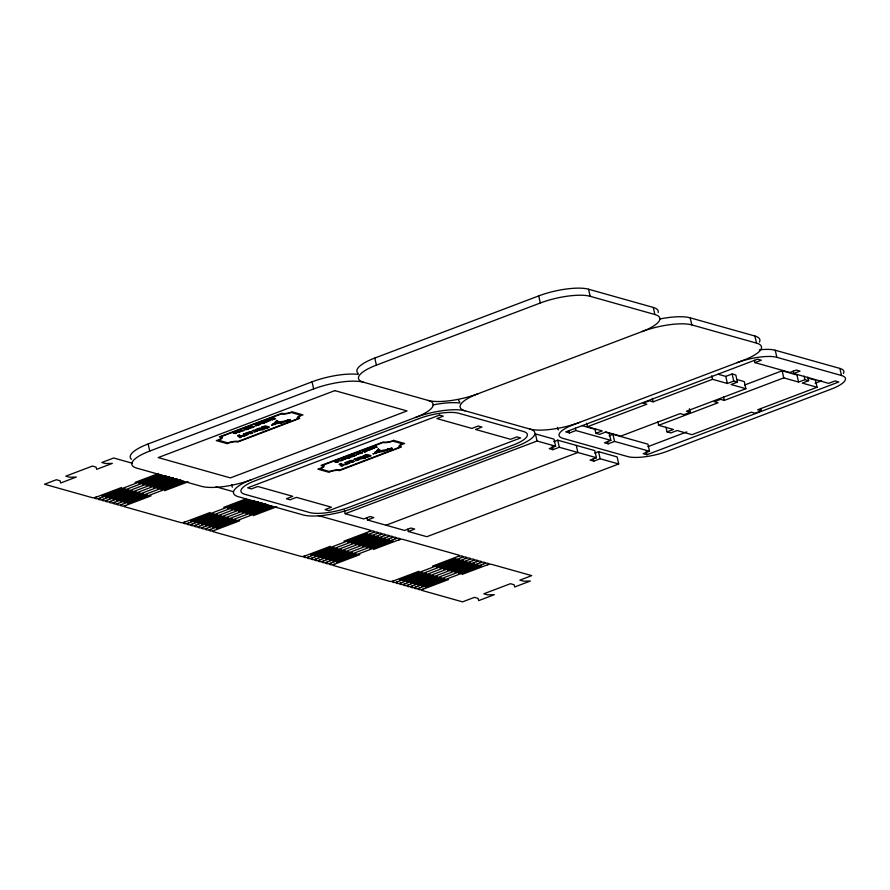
<?xml version="1.0" encoding="UTF-8"?>
<svg xmlns="http://www.w3.org/2000/svg" width="890" height="890" viewBox="0 0 890 890"><rect width="100%" height="100%" fill="white"/><g stroke="black" fill="none" stroke-linecap="round" stroke-linejoin="round"><path stroke-width="1.33" d="M342.717 459.151L342.183 459.551L343.151 460.175C339.401 459.596 344.73 457.994 345.81 459.173L342.962 459.073M131.52 459.307A37.258 10.268 -12.8 0 1 148.141 443.965L312.045 381.832A37.258 10.268 -12.8 0 1 358.203 374.412M358.18 373.388A37.258 10.268 -12.8 0 1 374.79 358.047L538.706 295.914A37.258 10.268 -12.8 0 1 588.546 289.217L653.249 307.428A37.258 10.268 -12.8 0 1 658.166 312.557M579.69 422.338A37.258 10.268 -12.8 0 1 529.85 429.036L465.147 410.835A37.258 10.268 -12.8 0 0 415.296 417.521L251.392 479.666A37.258 10.268 -12.8 0 1 201.552 486.352L136.838 468.151A37.258 10.268 -12.8 0 1 149.743 451.063L313.658 388.93A37.258 10.268 -12.8 0 1 363.498 382.233L428.201 400.433A37.258 10.268 -12.8 0 0 478.052 393.736L641.957 331.603A37.258 10.268 -12.8 0 1 691.797 324.906L756.511 343.117A37.258 10.268 -12.8 0 1 743.595 360.205L573.327 424.753A29.693 8.188 -12.8 0 0 563.036 438.381L627.684 456.57A29.693 8.188 -12.8 0 0 667.4 451.23L831.204 389.13A29.693 8.188 -12.8 0 0 841.495 375.513L839.882 368.427L775.235 350.237A29.693 8.188 -12.8 0 0 759.326 349.859M363.498 382.233A37.258 10.268 -12.8 0 1 376.403 365.134L540.308 303.001A37.258 10.268 -12.8 0 1 590.159 296.303L654.862 314.515A37.258 10.268 -12.8 0 1 641.957 331.603M132.176 463.201L113.698 458.005L101.816 462.511L105.51 463.545L112.34 463.401L96.654 469.341L96.098 467.117L92.404 466.082L65.793 476.161L69.487 477.207L76.317 477.051L60.631 483.003L60.075 480.767L56.382 479.732L44.5 484.238L92.249 497.666A2.982 0.823 -12.8 0 0 96.209 497.132L121.496 487.542M135.08 482.391L158.565 473.491M101.816 496.22L158.465 474.748M96.209 497.121A2.982 0.823 -12.8 0 0 94.996 498.433L96.12 498.745A2.982 0.823 -12.8 0 0 99.903 498.166L125.19 488.577M138.784 483.426L161.023 474.993M105.51 497.254L162.158 475.783M99.903 498.166A2.982 0.823 -12.8 0 0 98.69 499.468L99.814 499.791A2.982 0.823 -12.8 0 0 103.596 499.201L128.883 489.611M142.478 484.472L165.952 475.56M109.203 498.3L165.852 476.829M103.596 499.201A2.982 0.823 -12.8 0 0 102.383 500.514L103.507 500.825A2.982 0.823 -12.8 0 0 107.29 500.247L132.577 490.657M146.171 485.506L169.645 476.606M112.897 499.334L169.545 477.863M107.29 500.247A2.982 0.823 -12.8 0 0 106.077 501.548L107.212 501.871A2.982 0.823 -12.8 0 0 110.983 501.281L136.27 491.692M149.865 486.541L173.339 477.641M116.59 500.38L173.239 478.898M110.983 501.281A2.982 0.823 -12.8 0 0 109.77 502.583L110.905 502.906A2.982 0.823 -12.8 0 0 114.677 502.327L139.964 492.737M153.558 487.587L177.032 478.686M120.284 501.415L176.932 479.944M114.677 502.327A2.982 0.823 -12.8 0 0 113.475 503.629L114.599 503.94A2.982 0.823 -12.8 0 0 118.37 503.362L143.657 493.772M157.252 488.621L180.726 479.721M123.977 502.45L180.626 480.978M118.37 503.362A2.982 0.823 -12.8 0 0 117.168 504.663L118.292 504.986A2.982 0.823 -12.8 0 0 122.064 504.396L147.351 494.818M160.945 489.667L183.184 481.234M127.671 503.495L184.319 482.024M122.064 504.396A2.982 0.823 -12.8 0 0 120.862 505.709L121.986 506.021A2.982 0.823 -12.8 0 0 125.757 505.442L151.044 495.852M164.639 490.702L188.113 481.801M125.757 505.442A2.982 0.823 -12.8 0 0 124.555 506.744L181.082 522.653A2.982 0.823 -12.8 0 0 184.853 522.074L210.151 512.484M223.735 507.333L245.985 498.901M190.471 521.162L247.109 499.691M184.853 522.074A2.982 0.823 -12.8 0 0 183.652 523.376L184.775 523.687A2.982 0.823 -12.8 0 0 188.547 523.109L213.845 513.519M227.428 508.368L249.678 499.935M194.165 522.207L250.802 500.725M188.547 523.109A2.982 0.823 -12.8 0 0 187.345 524.41L188.469 524.733A2.982 0.823 -12.8 0 0 192.24 524.154L217.538 514.565M231.122 509.414L254.607 500.514M197.858 523.242L254.507 501.771M192.24 524.154A2.982 0.823 -12.8 0 0 191.038 525.456L192.162 525.768A2.982 0.823 -12.8 0 0 195.934 525.189L221.232 515.599M234.815 510.448L258.3 501.548M201.552 524.277L258.2 502.805M195.934 525.189A2.982 0.823 -12.8 0 0 194.732 526.491L195.856 526.813A2.982 0.823 -12.8 0 0 199.627 526.224L224.925 516.645M238.509 511.494L261.994 502.594M205.245 525.322L261.894 503.851M199.627 526.224A2.982 0.823 -12.8 0 0 198.426 527.536L199.549 527.848A2.982 0.823 -12.8 0 0 203.321 527.269L228.619 517.68M242.202 512.529L265.687 503.629M208.939 526.357L265.587 504.886M203.321 527.269A2.982 0.823 -12.8 0 0 202.119 528.571L203.243 528.894A2.982 0.823 -12.8 0 0 207.014 528.304L232.312 518.714M245.896 513.563L268.146 505.142M212.632 527.403L269.281 505.932M207.014 528.304A2.982 0.823 -12.8 0 0 205.812 529.617L206.936 529.928A2.982 0.823 -12.8 0 0 210.708 529.35L236.006 519.76M249.589 514.609L271.839 506.176M216.326 528.438L272.974 506.966M210.708 529.35A2.982 0.823 -12.8 0 0 209.506 530.651L210.63 530.963A2.982 0.823 -12.8 0 0 214.412 530.384L239.699 520.795M253.283 515.644L276.768 506.744M344.397 510.181L345.209 513.73L537.048 441.006L555.627 446.224L554.014 439.137L535.446 433.908L537.048 441.006M754.453 360.272L754.987 362.63L761.362 360.216L757.613 359.159L565.762 431.895L569.511 432.941L575.886 430.526L610.863 440.372L609.25 433.285L605.367 432.184M586.621 423.195L587.433 426.744L646.852 404.216L643.103 403.159L649.377 400.778L653.127 401.835L712.556 379.307L727.375 383.479L733.749 381.065L737.443 382.11L735.83 375.013L732.136 373.978L725.762 376.392L718.352 374.301M553.88 441.629L557.707 440.172L594.843 450.629L596.456 457.716L590.081 460.13L593.775 461.176L600.149 458.751L618.717 463.979L617.104 456.893L598.536 451.664L594.72 453.11M555.627 446.224L549.252 448.638L552.946 449.684L559.321 447.27L596.456 457.716M366.925 517.624L367.47 519.994L373.833 517.58L370.14 516.534L363.776 518.948L345.209 513.73M594.809 428.602L595.877 433.33L602.252 430.916L587.433 426.744M737.443 382.11L731.068 384.524L745.887 388.696L744.274 381.599L736.864 379.518M609.127 435.766L612.943 434.32L647.92 444.166L649.533 451.252L643.17 453.666L646.919 454.723L838.769 381.999L835.02 380.942L828.646 383.356L793.669 373.522L793.124 371.152M744.674 384.992L782.143 370.785L796.962 374.957L798.575 382.044L804.938 379.63L808.632 380.675L807.831 377.126M745.887 388.696L686.468 411.213L690.217 412.27L689.405 408.733M214.412 530.384A2.982 0.823 -12.8 0 0 213.2 531.686L301.265 556.472A2.982 0.823 -12.8 0 0 305.036 555.894L330.335 546.304M343.918 541.153L369.216 531.564A2.982 0.823 -12.8 0 1 372.988 530.974L374.111 531.297A2.982 0.823 -12.8 0 1 372.91 532.598L347.612 542.188M386.038 525.211L577.888 452.487L576.275 445.401M610.863 440.372L604.488 442.786L608.181 443.832L614.556 441.418L649.533 451.252M310.655 554.982L367.292 533.51M305.036 555.894A2.982 0.823 -12.8 0 0 303.835 557.196L304.959 557.507A2.982 0.823 -12.8 0 0 308.73 556.929L334.028 547.339M690.217 412.27L683.943 414.651L680.194 413.594L620.764 436.122L605.945 431.95L599.571 434.365L595.877 433.33M793.669 373.522L800.032 371.108L796.339 370.062L789.975 372.476L754.987 362.63M657.821 421.76L658.633 425.309L718.052 402.781L714.303 401.724L720.577 399.354L724.327 400.4L783.756 377.883L798.575 382.044M314.348 556.016L370.985 534.545M308.73 556.929A2.982 0.823 -12.8 0 0 307.528 558.23L308.652 558.553A2.982 0.823 -12.8 0 0 312.423 557.963L337.722 548.385M351.305 543.234L376.603 533.644A2.982 0.823 -12.8 0 1 380.375 533.054L381.499 533.377A2.982 0.823 -12.8 0 1 380.297 534.679L354.999 544.268M318.041 557.062L374.679 535.591M312.423 557.963A2.982 0.823 -12.8 0 0 311.222 559.276L312.346 559.587A2.982 0.823 -12.8 0 0 316.117 559.009L341.415 549.419M321.735 558.097L378.372 536.625M316.117 559.009A2.982 0.823 -12.8 0 0 314.915 560.311L316.039 560.633A2.982 0.823 -12.8 0 0 319.81 560.044L345.109 550.454M358.692 545.303L383.991 535.713A2.982 0.823 -12.8 0 1 387.762 535.135L388.886 535.457A2.982 0.823 -12.8 0 1 387.684 536.759L362.386 546.349M325.428 559.143L382.066 537.66M319.81 560.044A2.982 0.823 -12.8 0 0 318.609 561.356L319.732 561.668A2.982 0.823 -12.8 0 0 323.504 561.089L348.802 551.5M329.122 560.177L385.771 538.706M666.009 427.167L667.077 431.895L673.452 429.481L658.633 425.309M323.504 561.089A2.982 0.823 -12.8 0 0 322.302 562.391L323.426 562.702A2.982 0.823 -12.8 0 0 327.197 562.124L352.496 552.534M366.079 547.383L391.378 537.794A2.982 0.823 -12.8 0 1 395.149 537.215L396.272 537.527A2.982 0.823 -12.8 0 1 395.071 538.839L369.773 548.429M407.765 529.116L408.299 531.486L414.673 529.072L410.98 528.026L404.605 530.44L367.47 519.994M808.632 380.675L802.268 383.089L817.087 387.261L815.474 380.164L808.064 378.083M332.816 561.223L389.464 539.74M327.197 562.124A2.982 0.823 -12.8 0 0 325.996 563.426L327.12 563.748A2.982 0.823 -12.8 0 0 330.891 563.17L356.189 553.58M336.509 562.258L393.157 540.786M330.891 563.17A2.982 0.823 -12.8 0 0 329.689 564.471L330.813 564.783A2.982 0.823 -12.8 0 0 334.584 564.204L359.883 554.615M373.466 549.464L398.764 539.874A2.982 0.823 -12.8 0 1 402.536 539.296L459.073 555.204A2.982 0.823 -12.8 0 1 457.861 556.506L432.573 566.096M647.898 446.658L686.791 431.906M815.118 383.267L821.604 380.809M817.087 387.261L757.657 409.789L761.406 410.835L760.872 408.477M618.717 463.979L426.866 536.703L408.299 531.486M761.406 410.835L755.132 413.216L751.383 412.159L691.964 434.687L677.145 430.515L670.771 432.929L667.077 431.895M334.584 564.204A2.982 0.823 -12.8 0 0 333.383 565.506L389.92 581.415A2.982 0.823 -12.8 0 0 393.692 580.836L418.979 571.247M399.299 579.924L455.947 558.453M393.692 580.836A2.982 0.823 -12.8 0 0 392.49 582.138L393.614 582.46A2.982 0.823 -12.8 0 0 397.385 581.871L422.672 572.281M436.267 567.13L461.565 557.541A2.982 0.823 -12.8 0 1 465.337 556.962L466.46 557.285A2.982 0.823 -12.8 0 1 465.259 558.586L439.96 568.176M402.992 580.97L459.641 559.487M397.385 581.871A2.982 0.823 -12.8 0 0 396.184 583.173L397.307 583.495A2.982 0.823 -12.8 0 0 401.079 582.917L426.377 573.327M406.685 582.004L463.334 560.533M401.079 582.917A2.982 0.823 -12.8 0 0 399.877 584.218L401.001 584.53A2.982 0.823 -12.8 0 0 404.772 583.951L430.07 574.361M443.654 569.211L468.952 559.621A2.982 0.823 -12.8 0 1 472.724 559.042L473.847 559.354A2.982 0.823 -12.8 0 1 472.646 560.667L447.347 570.256M410.379 583.039L467.028 561.568M404.772 583.951A2.982 0.823 -12.8 0 0 403.57 585.253L404.694 585.576A2.982 0.823 -12.8 0 0 408.466 584.986L433.764 575.407M414.072 584.085L470.721 562.614M408.466 584.986A2.982 0.823 -12.8 0 0 407.264 586.299L408.388 586.61A2.982 0.823 -12.8 0 0 412.159 586.032L437.457 576.442M451.041 571.291L476.339 561.701A2.982 0.823 -12.8 0 1 480.111 561.123L481.234 561.434A2.982 0.823 -12.8 0 1 480.033 562.747L454.734 572.326M417.766 585.119L474.415 563.648M412.159 586.032A2.982 0.823 -12.8 0 0 410.957 587.333L412.081 587.656A2.982 0.823 -12.8 0 0 415.853 587.066L441.151 577.477M421.471 586.165L478.108 564.694M415.853 587.066A2.982 0.823 -12.8 0 0 414.651 588.379L415.775 588.691A2.982 0.823 -12.8 0 0 419.546 588.112L444.844 578.522M458.428 573.371L483.726 563.782A2.982 0.823 -12.8 0 1 487.498 563.203L488.621 563.515A2.982 0.823 -12.8 0 1 487.42 564.816L462.121 574.406M425.164 587.2L481.801 565.729M419.546 588.112A2.982 0.823 -12.8 0 0 418.345 589.414L419.468 589.725A2.982 0.823 -12.8 0 0 423.24 589.147L448.538 579.557M241.012 430.426L240 431.038L241.969 431.394L240.545 430.949L241.212 430.359M267.145 421.86L264.986 422.172A2.926 0.801 -12.8 0 1 264.519 422.016L266.533 420.781L268.513 421.337L264.92 421.782L266.288 421.026L267.812 421.448M241.312 430.471L244.16 430.571L241.435 430.437M274.031 424.029L273.13 424.152L274.966 424.575L276.212 423.718L273.408 423.963L278.615 422.194L274.098 423.874M659.568 319.043A37.258 10.268 -12.8 0 1 690.184 317.819L754.898 336.031A37.258 10.268 -12.8 0 1 759.426 342.149M737.12 362.664A29.693 8.188 -12.8 0 1 776.848 357.324L841.495 375.513M582.049 425.631L596.3 429.636M393.614 440.372L404.627 443.476A6.664 1.836 -12.8 0 0 401.368 446.991L339.401 470.632A6.653 1.836 -12.8 0 0 328.888 472.267L317.93 469.186A6.419 1.769 -12.8 0 0 319.176 468.785A6.653 1.836 -12.8 0 0 321.056 465.448L383.457 441.941A6.675 1.836 -12.8 0 0 393.614 440.372M264.508 422.694L260.714 422.984L263.206 422.038L265.187 422.605L262.739 423.529M254.963 426.321L252.46 427.423M253.828 426.755L251.625 426.432L253.372 426.922M247.798 429.036L244.016 429.314L246.497 428.379L248.477 428.936L246.029 429.859M216.003 486.797L233.035 491.58M318.309 515.588L370.251 530.195A2.982 0.823 -12.8 0 1 369.216 531.564M281.819 413.338L219.418 436.845A6.653 1.836 -12.8 0 1 217.538 440.194A6.419 1.769 -12.8 0 1 216.292 440.583L227.25 443.665A6.653 1.836 -12.8 0 1 237.764 442.03L299.741 418.378A6.664 1.836 -12.8 0 1 302.978 414.874L291.964 411.77A6.675 1.836 -12.8 0 1 281.796 413.349M804.137 376.092L804.938 379.63M782.143 370.785L783.756 377.883M775.235 350.237L776.848 357.324M754.898 336.031L756.511 343.117M732.136 373.978L733.749 381.065M725.762 376.392L727.375 383.479M723.526 396.862L724.327 400.4M711.755 375.769L712.556 379.307M690.184 317.819L691.797 324.906M653.249 307.428L654.862 314.515M652.326 398.297L653.127 401.835M646.107 451.186L646.919 454.723M588.546 289.217L590.159 296.303M612.943 434.32L614.556 441.418M607.648 441.462L608.181 443.832M598.536 451.664L600.149 458.751M593.241 458.806L593.775 461.176M575.341 428.168L575.886 430.526M538.706 295.914L540.308 303.001M568.977 430.582L569.511 432.941M557.707 440.172L559.321 447.27M552.145 446.135L552.946 449.684M374.79 358.047L376.403 365.134M312.045 381.832L313.658 388.93M148.141 443.965L149.743 451.063M457.861 556.506A2.982 0.823 -12.8 0 1 461.643 555.927L462.767 556.239A2.982 0.823 -12.8 0 1 461.565 557.541M483.726 563.782A2.982 0.823 -12.8 0 0 484.928 562.48L483.804 562.157A2.982 0.823 -12.8 0 0 480.033 562.747M423.24 589.147A2.982 0.823 -12.8 0 0 422.038 590.448L462.533 601.863L474.426 597.357L478.119 598.403L478.675 600.628L494.362 594.676L487.531 594.832L483.837 593.786L510.437 583.707L514.131 584.741L514.687 586.977L530.373 581.025L523.543 581.181L519.849 580.135L531.731 575.63L491.191 564.238A2.982 0.823 -12.8 0 0 487.42 564.816M476.339 561.701A2.982 0.823 -12.8 0 0 477.541 560.4L476.417 560.077A2.982 0.823 -12.8 0 0 472.646 560.667M468.952 559.621A2.982 0.823 -12.8 0 0 470.154 558.319L469.03 558.008A2.982 0.823 -12.8 0 0 465.259 558.586M380.297 534.679A2.982 0.823 -12.8 0 1 384.068 534.1L385.192 534.412A2.982 0.823 -12.8 0 1 383.991 535.713M398.764 539.874A2.982 0.823 -12.8 0 0 399.966 538.572L398.842 538.25A2.982 0.823 -12.8 0 0 395.071 538.839M391.378 537.794A2.982 0.823 -12.8 0 0 392.579 536.492L391.455 536.181A2.982 0.823 -12.8 0 0 387.684 536.759M376.603 533.644A2.982 0.823 -12.8 0 0 377.805 532.331L376.681 532.02A2.982 0.823 -12.8 0 0 372.91 532.598M251.392 479.666A37.258 10.268 -12.8 0 0 238.487 496.753L303.19 514.954A37.258 10.268 -12.8 0 0 353.03 508.257L516.945 446.124A37.258 10.268 -12.8 0 0 529.85 429.036M428.201 400.433A37.258 10.268 -12.8 0 1 415.296 417.521M232.446 487.164A37.258 10.268 -12.8 0 1 231.956 484.527M432.907 404.961A37.258 10.268 -12.8 0 1 459.852 403.014M465.147 410.835A37.258 10.268 -12.8 0 1 478.052 393.736M459.819 401.991A37.258 10.268 -12.8 0 1 458.506 399.543M558.464 429.892A29.693 8.188 -12.8 0 1 557.463 427.389M839.882 368.427A29.693 8.188 -12.8 0 1 843.375 373.511M251.559 431.995C246.241 435.321 255.73 430.871 251.792 433.308A6.052 1.669 -12.8 0 1 250.936 433.619L246.018 433.297A2.18 0.601 -12.8 0 0 245.573 433.274L249.656 431.75L251.559 432.051M353.208 460.597C347.879 463.824 357.113 459.629 353.43 461.91A6.052 1.669 -12.8 0 1 352.574 462.222L347.667 461.899A2.18 0.601 -12.8 0 0 347.211 461.866L351.116 460.386L353.208 460.597M366.547 450.307L369.461 450.051L366.569 450.251M236.74 432.217C243.804 432.507 238.442 430.604 236.74 432.217M338.389 460.82C345.442 461.12 340.08 459.207 338.389 460.82M255.463 429.681C257.344 431.939 260.492 429.158 262.528 429.948L264.063 429.358L259.368 428.034L255.463 429.681M357.113 458.272C358.982 460.542 362.141 457.76 364.166 458.55L365.712 457.961L361.006 456.637L357.157 458.205M237.663 435.711L239.888 437.769L241.424 437.179L239.788 436.189L244.739 435.922C241.646 435.955 238.898 435.777 239.577 434.776L237.697 435.644M339.301 464.313L341.526 466.36L343.073 465.782L341.426 464.78L346.388 464.524C343.318 464.547 340.636 464.358 341.226 463.378L339.301 464.313M255.363 431.583C252.204 433.708 256.698 430.393 252.226 430.749L253.772 430.159L257.31 431.161L255.363 431.583M357.001 460.186C353.897 462.299 358.27 459.029 353.864 459.351L355.41 458.762L358.959 459.763L357.001 460.186M246.252 435.032C243.215 437.135 247.387 433.953 243.115 434.198L244.661 433.608L248.21 434.609L246.252 435.032M347.901 463.634C344.808 465.748 349.169 462.489 344.764 462.8L346.31 462.21L349.848 463.212L347.901 463.634M249.979 432.473L248.154 432.829L249.979 432.473M351.617 461.076L349.792 461.432L351.617 461.076M366.057 450.351L366.168 450.618A2.926 0.801 -12.8 0 0 366.624 450.774L370.151 449.94L368.171 449.383L366.057 450.351M257.243 429.325L260.336 429.503L257.321 429.236M358.881 457.927L361.974 458.105L358.915 457.883M267.634 427.467C262.539 429.826 261.86 424.519 267.634 427.467M369.272 456.069C363.921 458.45 363.687 453.021 369.261 456.114M276.712 420.414L274.966 422.394L278.904 421.882L276.712 420.414M378.361 449.016L376.615 450.985L380.542 450.485L378.361 449.016M273.096 423.907L278.848 422.016L275.533 422.227L273.096 423.907M374.746 452.509L380.497 450.618L377.171 450.818L374.746 452.509M377.849 452.32L375.558 453.466L374.768 452.754L377.849 452.32M380.253 450.796L378.028 452.198L375.057 452.565L380.253 450.796M279.171 422.082L276.857 423.518L281.674 422.961L279.171 422.082M380.82 450.685L378.495 452.12L383.323 451.564L380.82 450.685M261.849 427.1L261.738 427.167A2.325 0.645 -12.8 0 0 261.315 427.645L264.986 428.68A2.325 0.645 -12.8 0 0 266.344 428.468L268.947 427.478A2.325 0.645 -12.8 0 0 269.37 427.011L265.698 425.976A2.325 0.645 -12.8 0 0 264.341 426.188L261.849 427.1M363.498 455.702L363.376 455.769A2.325 0.645 -12.8 0 0 362.953 456.247L366.624 457.271A2.325 0.645 -12.8 0 0 367.982 457.071L370.585 456.08A2.325 0.645 -12.8 0 0 371.008 455.613L367.336 454.579A2.325 0.645 -12.8 0 0 365.979 454.79L363.498 455.702M227.829 442.909L218.64 440.239A8.066 2.225 -12.8 0 0 221.432 436.545L281.273 413.961A8.055 2.225 -12.8 0 0 291.275 412.537L300.753 415.207A8.055 2.225 -12.8 0 0 297.928 418.645L238.253 441.373A8.055 2.225 -12.8 0 0 227.84 442.909M329.478 471.511L320.278 468.841A8.066 2.225 -12.8 0 0 323.07 465.147L382.923 442.564A8.055 2.225 -12.8 0 0 392.913 441.14L402.402 443.81A8.055 2.225 -12.8 0 0 399.577 447.247L339.824 469.965A8.055 2.225 -12.8 0 0 329.478 471.511M334.84 390.621L158.197 457.582L230.399 477.897L407.041 410.935L334.84 390.621M233.403 433.341L236.607 433.43L235.906 432.395L233.403 433.341M247.832 427.868L249.345 428.602L252.015 427.589L250.034 427.033L250.502 427.467L247.832 427.868M255.319 425.031L256.776 425.787L255.608 425.164L259.446 424.775L257.466 424.219L258.645 424.83L255.319 425.031M258.601 423.785L260.581 424.341L258.601 423.785M267.434 420.436L270.638 420.536L269.937 419.49L267.434 420.436M270.783 419.168L272.329 419.891L272.974 419.646L272.262 418.812L275.544 418.667L273.564 418.111L274.81 418.745L271.739 418.812L272.44 419.646L270.783 419.168M235.75 432.985L234.704 433.386L236.084 433.441L235.75 432.985M269.781 420.091L268.736 420.481L270.104 420.536L269.781 420.091M419.023 418.611L255.23 480.7A29.693 8.188 -12.8 0 0 244.939 494.328L309.587 512.518A29.693 8.188 -12.8 0 0 349.303 507.178L513.107 445.089A29.693 8.188 -12.8 0 0 523.398 431.461L458.751 413.272A29.693 8.188 -12.8 0 0 419.023 418.611M439.515 415.118L247.665 487.842L251.414 488.899L257.788 486.485L292.766 496.32L286.391 498.734L290.084 499.78L296.459 497.365L331.436 507.2L325.072 509.614L328.822 510.671L520.672 437.947L516.923 436.89L510.549 439.304L475.572 429.47L481.935 427.055L478.242 426.01L471.878 428.424L436.89 418.578L443.264 416.164L439.515 415.118M335.052 461.943L338.256 462.032L337.555 460.987L335.052 461.943M348.146 456.982L345.654 457.916L349.447 457.627L347.678 458.461L350.126 457.538L348.146 456.982M349.47 456.47L350.994 457.204L353.653 456.192L351.672 455.636L352.151 456.069L349.47 456.47M353.731 454.857L355.021 455.524C351.294 457.093 359.638 453.933 355.466 455.346L353.731 454.857M356.957 453.633L358.425 454.389L357.257 453.767L361.095 453.377L359.115 452.821L360.283 453.433L356.957 453.633M360.25 452.387L362.23 452.943L360.25 452.387M364.844 450.64L362.364 451.586L366.146 451.297L364.377 452.131L366.825 451.197L364.844 450.64M369.072 449.038L372.276 449.139L371.575 448.093L369.072 449.038M372.432 447.77L373.967 448.493L374.612 448.249L373.9 447.414L377.193 447.27L375.213 446.713L376.459 447.347L373.377 447.414L374.078 448.249L372.432 447.77M337.399 461.587L336.353 461.988L337.722 462.032L337.399 461.587M371.419 448.694L370.374 449.083L371.753 449.139L371.419 448.694M290.285 419.524L285.434 420.803L290.285 419.524M391.923 448.126L387.083 449.406L391.923 448.126M290.207 420.058L282.119 422.861L280.517 421.816L290.207 420.058M391.845 448.66L383.757 451.464L382.166 450.407L391.845 448.66M273.308 424.697L271.483 425.253L273.308 424.697M374.946 453.299L373.121 453.856L374.946 453.299"/></g></svg>
